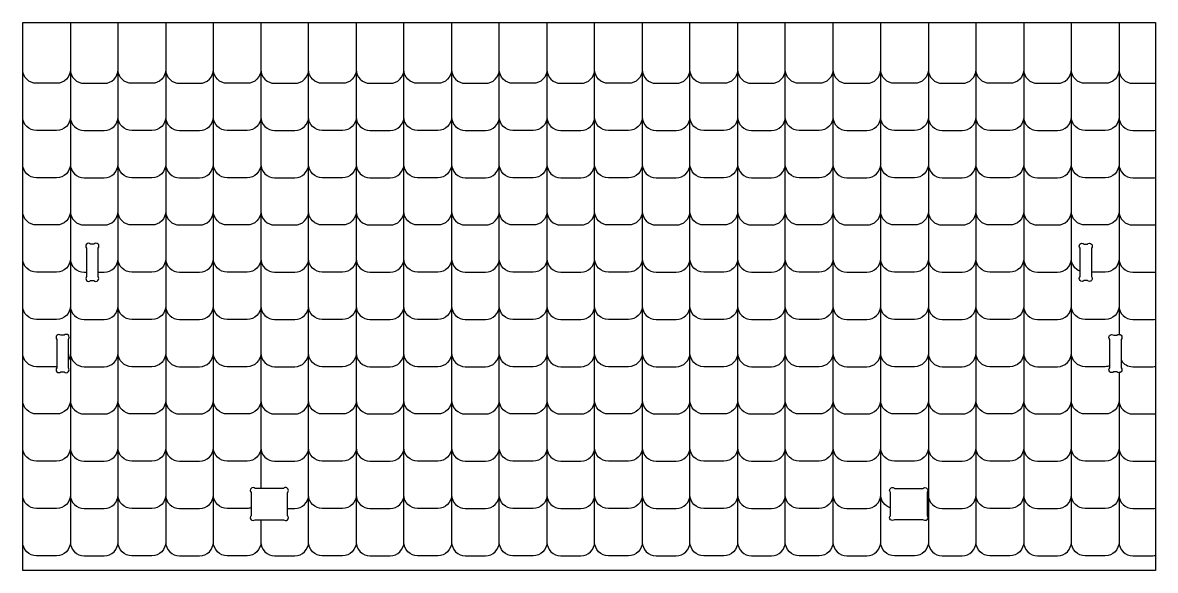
# Model space of a CAD drawing. Extents: x 766 to 5228, y 230 to 3677.
# Drawn here: x 4010 to 5201, y 3088 to 3664 of the extents above; entities that cross this region are included whole.
import ezdxf

# ---------------------------------------------------------------- set-up
doc = ezdxf.new("R2010")
doc.units = 0
doc.header["$MEASUREMENT"] = 0
doc.layers.add('LAYER1', color=18, linetype='CONTINUOUS')

msp = doc.modelspace()

# ---------------------------------------------------------------- linework, layer by layer
at = {"layer": 'LAYER1'}
msp.add_lwpolyline([(4010.3, 3088.2), (4010.3, 3664.2), (5200.7, 3664.2), (5200.7, 3088.2)], close=True, dxfattribs=at)
for points in [[(4060.4, 3664.2), (4060.4, 3118, -0.414214), (4046, 3103.6), (4024.7, 3103.6, -0.414214), (4010.3, 3118)], [(4160.6, 3118, -0.414214), (4146.2, 3103.6), (4124.9, 3103.6, -0.414214), (4110.5, 3118), (4110.5, 3664.2)], [(4160.6, 3664.2), (4160.6, 3118, 0.414214), (4175, 3103.6), (4196.3, 3103.6, 0.414214), (4210.7, 3118)], [(4260.7, 3118, -0.414214), (4246.3, 3103.6), (4225.1, 3103.6, -0.414214), (4210.7, 3118), (4210.7, 3664.2)], [(4260.7, 3141.5), (4260.7, 3118, 0.414214), (4275.1, 3103.6), (4296.4, 3103.6, 0.414214), (4310.8, 3118), (4310.8, 3664.2)], [(4360.9, 3664.2), (4360.9, 3118, 0.414214), (4375.3, 3103.6), (4396.6, 3103.6, 0.414214), (4411, 3118), (4411, 3664.2)], [(4461.1, 3664.2), (4461.1, 3118, -0.414214), (4446.7, 3103.6), (4425.4, 3103.6, -0.414214), (4411, 3118)], [(4461.1, 3118, 0.414214), (4475.5, 3103.6), (4496.8, 3103.6, 0.414214), (4511.2, 3118), (4511.2, 3664.2)], [(4561.3, 3664.2), (4561.3, 3118, 0.414214), (4575.7, 3103.6), (4597, 3103.6, 0.414214), (4611.4, 3118), (4611.4, 3664.2)], [(4661.5, 3664.2), (4661.5, 3118, 0.414214), (4675.9, 3103.6), (4697.2, 3103.6, 0.414214), (4711.6, 3118), (4711.6, 3664.2)], [(4761.7, 3664.2), (4761.7, 3118, 0.414214), (4776.1, 3103.6), (4797.4, 3103.6, 0.414214), (4811.8, 3118), (4811.8, 3664.2)], [(4861.9, 3664.2), (4861.9, 3118, 0.414214), (4876.3, 3103.6), (4897.6, 3103.6, 0.414214), (4912, 3118), (4912, 3664.2)], [(4962.1, 3664.2), (4962.1, 3118, -0.414214), (4947.7, 3103.6), (4926.4, 3103.6, -0.414214), (4912, 3118)], [(5062.3, 3664.2), (5062.3, 3118, -0.414214), (5047.9, 3103.6), (5026.6, 3103.6, -0.414214), (5012.2, 3118), (5012.2, 3664.2)], [(5062.3, 3118, 0.414214), (5076.7, 3103.6), (5098, 3103.6, 0.414214), (5112.4, 3118), (5112.4, 3664.2)], [(4060.4, 3614.8, -0.414214), (4046, 3600.4), (4024.7, 3600.4, -0.414214), (4010.3, 3614.8)], [(4060.4, 3614.8, 0.414214), (4074.8, 3600.4), (4096.1, 3600.4, 0.414214), (4110.5, 3614.8)], [(4160.6, 3614.8, -0.414214), (4146.2, 3600.4), (4124.9, 3600.4, -0.414214), (4110.5, 3614.8)], [(4160.6, 3614.8, 0.414214), (4175, 3600.4), (4196.3, 3600.4, 0.414214), (4210.7, 3614.8)], [(4260.7, 3614.8, -0.414214), (4246.3, 3600.4), (4225.1, 3600.4, -0.414214), (4210.7, 3614.8)], [(4260.7, 3614.8, 0.414214), (4275.1, 3600.4), (4296.4, 3600.4, 0.414214), (4310.8, 3614.8)], [(4360.9, 3614.8, -0.414214), (4346.5, 3600.4), (4325.2, 3600.4, -0.414214), (4310.8, 3614.8)], [(4360.9, 3614.8, 0.414214), (4375.3, 3600.4), (4396.6, 3600.4, 0.414214), (4411, 3614.8)], [(4461.1, 3614.8, -0.414214), (4446.7, 3600.4), (4425.4, 3600.4, -0.414214), (4411, 3614.8)], [(4461.1, 3614.8, 0.414214), (4475.5, 3600.4), (4496.8, 3600.4, 0.414214), (4511.2, 3614.8)], [(4561.3, 3614.8, -0.414214), (4546.9, 3600.4), (4525.6, 3600.4, -0.414214), (4511.2, 3614.8)], [(4561.3, 3614.8, 0.414214), (4575.7, 3600.4), (4597, 3600.4, 0.414214), (4611.4, 3614.8)], [(4661.5, 3614.8, -0.414214), (4647.1, 3600.4), (4625.8, 3600.4, -0.414214), (4611.4, 3614.8)], [(4661.5, 3614.8, 0.414214), (4675.9, 3600.4), (4697.2, 3600.4, 0.414214), (4711.6, 3614.8)], [(4761.7, 3614.8, -0.414214), (4747.3, 3600.4), (4726, 3600.4, -0.414214), (4711.6, 3614.8)], [(4761.7, 3614.8, 0.414214), (4776.1, 3600.4), (4797.4, 3600.4, 0.414214), (4811.8, 3614.8)], [(4861.9, 3614.8, -0.414214), (4847.5, 3600.4), (4826.2, 3600.4, -0.414214), (4811.8, 3614.8)], [(4861.9, 3614.8, 0.414214), (4876.3, 3600.4), (4897.6, 3600.4, 0.414214), (4912, 3614.8)], [(4962.1, 3614.8, -0.414214), (4947.7, 3600.4), (4926.4, 3600.4, -0.414214), (4912, 3614.8)], [(4962.1, 3614.8, 0.414214), (4976.5, 3600.4), (4997.8, 3600.4, 0.414214), (5012.2, 3614.8)], [(5062.3, 3614.8, -0.414214), (5047.9, 3600.4), (5026.6, 3600.4, -0.414214), (5012.2, 3614.8)], [(5062.3, 3614.8, 0.414214), (5076.7, 3600.4), (5098, 3600.4, 0.414214), (5112.4, 3614.8)], [(5162.5, 3614.8, -0.414214), (5148.1, 3600.4), (5126.8, 3600.4, -0.414214), (5112.4, 3614.8)], [(5162.5, 3614.8, 0.414214), (5176.9, 3600.4), (5198.2, 3600.4, 0.043988), (5200.7, 3600.7)], [(4060.4, 3565.2, -0.414214), (4046, 3550.8), (4024.7, 3550.8, -0.414214), (4010.3, 3565.2)], [(4060.4, 3565.2, 0.414214), (4074.8, 3550.8), (4096.1, 3550.8, 0.414214), (4110.5, 3565.2)], [(4160.6, 3565.2, -0.414214), (4146.2, 3550.8), (4124.9, 3550.8, -0.414214), (4110.5, 3565.2)], [(4160.6, 3565.2, 0.414214), (4175, 3550.8), (4196.3, 3550.8, 0.414214), (4210.7, 3565.2)], [(4260.7, 3565.2, -0.414214), (4246.3, 3550.8), (4225.1, 3550.8, -0.414214), (4210.7, 3565.2)], [(4260.7, 3565.2, 0.414214), (4275.1, 3550.8), (4296.4, 3550.8, 0.414214), (4310.8, 3565.2)], [(4360.9, 3565.2, -0.414214), (4346.5, 3550.8), (4325.2, 3550.8, -0.414214), (4310.8, 3565.2)], [(4360.9, 3565.2, 0.414214), (4375.3, 3550.8), (4396.6, 3550.8, 0.414214), (4411, 3565.2)], [(4461.1, 3565.2, -0.414214), (4446.7, 3550.8), (4425.4, 3550.8, -0.414214), (4411, 3565.2)], [(4461.1, 3565.2, 0.414214), (4475.5, 3550.8), (4496.8, 3550.8, 0.414214), (4511.2, 3565.2)], [(4561.3, 3565.2, -0.414214), (4546.9, 3550.8), (4525.6, 3550.8, -0.414214), (4511.2, 3565.2)], [(4561.3, 3565.2, 0.414214), (4575.7, 3550.8), (4597, 3550.8, 0.414214), (4611.4, 3565.2)], [(4661.5, 3565.2, -0.414214), (4647.1, 3550.8), (4625.8, 3550.8, -0.414214), (4611.4, 3565.2)], [(4661.5, 3565.2, 0.414214), (4675.9, 3550.8), (4697.2, 3550.8, 0.414214), (4711.6, 3565.2)], [(4761.7, 3565.2, -0.414214), (4747.3, 3550.8), (4726, 3550.8, -0.414214), (4711.6, 3565.2)], [(4761.7, 3565.2, 0.414214), (4776.1, 3550.8), (4797.4, 3550.8, 0.414214), (4811.8, 3565.2)], [(4861.9, 3565.2, -0.414214), (4847.5, 3550.8), (4826.2, 3550.8, -0.414214), (4811.8, 3565.2)], [(4861.9, 3565.2, 0.414214), (4876.3, 3550.8), (4897.6, 3550.8, 0.414214), (4912, 3565.2)], [(4962.1, 3565.2, -0.414214), (4947.7, 3550.8), (4926.4, 3550.8, -0.414214), (4912, 3565.2)], [(4962.1, 3565.2, 0.414214), (4976.5, 3550.8), (4997.8, 3550.8, 0.414214), (5012.2, 3565.2)], [(5062.3, 3565.2, -0.414214), (5047.9, 3550.8), (5026.6, 3550.8, -0.414214), (5012.2, 3565.2)], [(5062.3, 3565.2, 0.414214), (5076.7, 3550.8), (5098, 3550.8, 0.414214), (5112.4, 3565.2)], [(5162.5, 3565.2, -0.414214), (5148.1, 3550.8), (5126.8, 3550.8, -0.414214), (5112.4, 3565.2)], [(5162.5, 3565.2, 0.414214), (5176.9, 3550.8), (5198.2, 3550.8, 0.043988), (5200.7, 3551)], [(4060.4, 3515.5, -0.414214), (4046, 3501.1), (4024.7, 3501.1, -0.414214), (4010.3, 3515.5)], [(4060.4, 3515.5, 0.414214), (4074.8, 3501.1), (4096.1, 3501.1, 0.414214), (4110.5, 3515.5)], [(4160.6, 3515.5, -0.414214), (4146.2, 3501.1), (4124.9, 3501.1, -0.414214), (4110.5, 3515.5)], [(4160.6, 3515.5, 0.414214), (4175, 3501.1), (4196.3, 3501.1, 0.414214), (4210.7, 3515.5)], [(4260.7, 3515.5, -0.414214), (4246.3, 3501.1), (4225.1, 3501.1, -0.414214), (4210.7, 3515.5)], [(4260.7, 3515.5, 0.414214), (4275.1, 3501.1), (4296.4, 3501.1, 0.414214), (4310.8, 3515.5)], [(4360.9, 3515.5, -0.414214), (4346.5, 3501.1), (4325.2, 3501.1, -0.414214), (4310.8, 3515.5)], [(4360.9, 3515.5, 0.414214), (4375.3, 3501.1), (4396.6, 3501.1, 0.414214), (4411, 3515.5)], [(4461.1, 3515.5, -0.414214), (4446.7, 3501.1), (4425.4, 3501.1, -0.414214), (4411, 3515.5)], [(4461.1, 3515.5, 0.414214), (4475.5, 3501.1), (4496.8, 3501.1, 0.414214), (4511.2, 3515.5)], [(4561.3, 3515.5, -0.414214), (4546.9, 3501.1), (4525.6, 3501.1, -0.414214), (4511.2, 3515.5)], [(4561.3, 3515.5, 0.414214), (4575.7, 3501.1), (4597, 3501.1, 0.414214), (4611.4, 3515.5)], [(4661.5, 3515.5, -0.414214), (4647.1, 3501.1), (4625.8, 3501.1, -0.414214), (4611.4, 3515.5)], [(4661.5, 3515.5, 0.414214), (4675.9, 3501.1), (4697.2, 3501.1, 0.414214), (4711.6, 3515.5)], [(4761.7, 3515.5, -0.414214), (4747.3, 3501.1), (4726, 3501.1, -0.414214), (4711.6, 3515.5)], [(4761.7, 3515.5, 0.414214), (4776.1, 3501.1), (4797.4, 3501.1, 0.414214), (4811.8, 3515.5)], [(4861.9, 3515.5, -0.414214), (4847.5, 3501.1), (4826.2, 3501.1, -0.414214), (4811.8, 3515.5)], [(4861.9, 3515.5, 0.414214), (4876.3, 3501.1), (4897.6, 3501.1, 0.414214), (4912, 3515.5)], [(4962.1, 3515.5, -0.414214), (4947.7, 3501.1), (4926.4, 3501.1, -0.414214), (4912, 3515.5)], [(4962.1, 3515.5, 0.414214), (4976.5, 3501.1), (4997.8, 3501.1, 0.414214), (5012.2, 3515.5)], [(5062.3, 3515.5, -0.414214), (5047.9, 3501.1), (5026.6, 3501.1, -0.414214), (5012.2, 3515.5)], [(5062.3, 3515.5, 0.414214), (5076.7, 3501.1), (5098, 3501.1, 0.414214), (5112.4, 3515.5)], [(5162.5, 3515.5, -0.414214), (5148.1, 3501.1), (5126.8, 3501.1, -0.414214), (5112.4, 3515.5)], [(5162.5, 3515.5, 0.414214), (5176.9, 3501.1), (5198.2, 3501.1, 0.043988), (5200.7, 3501.3)], [(4060.4, 3465.8, -0.414214), (4046, 3451.4), (4024.7, 3451.4, -0.414214), (4010.3, 3465.8)], [(4060.4, 3465.8, 0.414214), (4074.8, 3451.4), (4096.1, 3451.4, 0.414214), (4110.5, 3465.8)], [(4160.6, 3465.8, -0.414214), (4146.2, 3451.4), (4124.9, 3451.4, -0.414214), (4110.5, 3465.8)], [(4160.6, 3465.8, 0.414214), (4175, 3451.4), (4196.3, 3451.4, 0.414214), (4210.7, 3465.8)], [(4260.7, 3465.8, -0.414214), (4246.3, 3451.4), (4225.1, 3451.4, -0.414214), (4210.7, 3465.8)], [(4260.7, 3465.8, 0.414214), (4275.1, 3451.4), (4296.4, 3451.4, 0.414214), (4310.8, 3465.8)], [(4360.9, 3465.8, -0.414214), (4346.5, 3451.4), (4325.2, 3451.4, -0.414214), (4310.8, 3465.8)], [(4360.9, 3465.8, 0.414214), (4375.3, 3451.4), (4396.6, 3451.4, 0.414214), (4411, 3465.8)], [(4461.1, 3465.8, -0.414214), (4446.7, 3451.4), (4425.4, 3451.4, -0.414214), (4411, 3465.8)], [(4461.1, 3465.8, 0.414214), (4475.5, 3451.4), (4496.8, 3451.4, 0.414214), (4511.2, 3465.8)], [(4561.3, 3465.8, -0.414214), (4546.9, 3451.4), (4525.6, 3451.4, -0.414214), (4511.2, 3465.8)], [(4561.3, 3465.8, 0.414214), (4575.7, 3451.4), (4597, 3451.4, 0.414214), (4611.4, 3465.8)], [(4661.5, 3465.8, -0.414214), (4647.1, 3451.4), (4625.8, 3451.4, -0.414214), (4611.4, 3465.8)], [(4661.5, 3465.8, 0.414214), (4675.9, 3451.4), (4697.2, 3451.4, 0.414214), (4711.6, 3465.8)], [(4761.7, 3465.8, -0.414214), (4747.3, 3451.4), (4726, 3451.4, -0.414214), (4711.6, 3465.8)], [(4761.7, 3465.8, 0.414214), (4776.1, 3451.4), (4797.4, 3451.4, 0.414214), (4811.8, 3465.8)], [(4861.9, 3465.8, -0.414214), (4847.5, 3451.4), (4826.2, 3451.4, -0.414214), (4811.8, 3465.8)], [(4861.9, 3465.8, 0.414214), (4876.3, 3451.4), (4897.6, 3451.4, 0.414214), (4912, 3465.8)], [(4962.1, 3465.8, -0.414214), (4947.7, 3451.4), (4926.4, 3451.4, -0.414214), (4912, 3465.8)], [(4962.1, 3465.8, 0.414214), (4976.5, 3451.4), (4997.8, 3451.4, 0.414214), (5012.2, 3465.8)], [(5062.3, 3465.8, -0.414214), (5047.9, 3451.4), (5026.6, 3451.4, -0.414214), (5012.2, 3465.8)], [(5062.3, 3465.8, 0.414214), (5076.7, 3451.4), (5098, 3451.4, 0.414214), (5112.4, 3465.8)], [(5162.5, 3465.8, -0.414214), (5148.1, 3451.4), (5126.8, 3451.4, -0.414214), (5112.4, 3465.8)], [(5162.5, 3465.8, 0.414214), (5176.9, 3451.4), (5198.2, 3451.4, 0.043988), (5200.7, 3451.6)], [(4060.4, 3416.1, -0.414214), (4046, 3401.7), (4024.7, 3401.7, -0.414214), (4010.3, 3416.1)], [(4060.4, 3416.1, 0.414214), (4074.8, 3401.7), (4077.5, 3401.7)], [(4089.5, 3401.7), (4096.1, 3401.7, 0.414214), (4110.5, 3416.1)], [(4160.6, 3416.1, -0.414214), (4146.2, 3401.7), (4124.9, 3401.7, -0.414214), (4110.5, 3416.1)], [(4160.6, 3416.1, 0.414214), (4175, 3401.7), (4196.3, 3401.7, 0.414214), (4210.7, 3416.1)], [(4260.7, 3416.1, -0.414214), (4246.3, 3401.7), (4225.1, 3401.7, -0.414214), (4210.7, 3416.1)], [(4260.7, 3416.1, 0.414214), (4275.1, 3401.7), (4296.4, 3401.7, 0.414214), (4310.8, 3416.1)], [(4360.9, 3416.1, -0.414214), (4346.5, 3401.7), (4325.2, 3401.7, -0.414214), (4310.8, 3416.1)], [(4360.9, 3416.1, 0.414214), (4375.3, 3401.7), (4396.6, 3401.7, 0.414214), (4411, 3416.1)], [(4461.1, 3416.1, -0.414214), (4446.7, 3401.7), (4425.4, 3401.7, -0.414214), (4411, 3416.1)], [(4461.1, 3416.1, 0.414214), (4475.5, 3401.7), (4496.8, 3401.7, 0.414214), (4511.2, 3416.1)], [(4561.3, 3416.1, -0.414214), (4546.9, 3401.7), (4525.6, 3401.7, -0.414214), (4511.2, 3416.1)], [(4561.3, 3416.1, 0.414214), (4575.7, 3401.7), (4597, 3401.7, 0.414214), (4611.4, 3416.1)], [(4661.5, 3416.1, -0.414214), (4647.1, 3401.7), (4625.8, 3401.7, -0.414214), (4611.4, 3416.1)], [(4661.5, 3416.1, 0.414214), (4675.9, 3401.7), (4697.2, 3401.7, 0.414214), (4711.6, 3416.1)], [(4761.7, 3416.1, -0.414214), (4747.3, 3401.7), (4726, 3401.7, -0.414214), (4711.6, 3416.1)], [(4761.7, 3416.1, 0.414214), (4776.1, 3401.7), (4797.4, 3401.7, 0.414214), (4811.8, 3416.1)], [(4861.9, 3416.1, -0.414214), (4847.5, 3401.7), (4826.2, 3401.7, -0.414214), (4811.8, 3416.1)], [(4861.9, 3416.1, 0.414214), (4876.3, 3401.7), (4897.6, 3401.7, 0.414214), (4912, 3416.1)], [(4962.1, 3416.1, -0.414214), (4947.7, 3401.7), (4926.4, 3401.7, -0.414214), (4912, 3416.1)], [(4962.1, 3416.1, 0.414214), (4976.5, 3401.7), (4997.8, 3401.7, 0.414214), (5012.2, 3416.1)], [(5062.3, 3416.1, -0.414214), (5047.9, 3401.7), (5026.6, 3401.7, -0.414214), (5012.2, 3416.1)], [(5062.3, 3416.1, 0.414214), (5076.7, 3401.7), (5098, 3401.7, 0.414214), (5112.4, 3416.1)], [(5121.5, 3402.7, -0.307847), (5112.4, 3416.1)], [(5162.5, 3416.1, -0.414214), (5148.1, 3401.7), (5133.5, 3401.7)], [(5162.5, 3416.1, 0.414214), (5176.9, 3401.7), (5198.2, 3401.7, 0.043988), (5200.7, 3401.9)], [(4060.4, 3366.4, -0.414214), (4046, 3352), (4024.7, 3352, -0.414214), (4010.3, 3366.4)], [(4060.4, 3366.4, 0.414214), (4074.8, 3352), (4096.1, 3352, 0.414214), (4110.5, 3366.4)], [(4160.6, 3366.4, -0.414214), (4146.2, 3352), (4124.9, 3352, -0.414214), (4110.5, 3366.4)], [(4160.6, 3366.4, 0.414214), (4175, 3352), (4196.3, 3352, 0.414214), (4210.7, 3366.4)], [(4260.7, 3366.4, -0.414214), (4246.3, 3352), (4225.1, 3352, -0.414214), (4210.7, 3366.4)], [(4260.7, 3366.4, 0.414214), (4275.1, 3352), (4296.4, 3352, 0.414214), (4310.8, 3366.4)], [(4360.9, 3366.4, -0.414214), (4346.5, 3352), (4325.2, 3352, -0.414214), (4310.8, 3366.4)], [(4360.9, 3366.4, 0.414214), (4375.3, 3352), (4396.6, 3352, 0.414214), (4411, 3366.4)], [(4461.1, 3366.4, -0.414214), (4446.7, 3352), (4425.4, 3352, -0.414214), (4411, 3366.4)], [(4461.1, 3366.4, 0.414214), (4475.5, 3352), (4496.8, 3352, 0.414214), (4511.2, 3366.4)], [(4561.3, 3366.4, -0.414214), (4546.9, 3352), (4525.6, 3352, -0.414214), (4511.2, 3366.4)], [(4561.3, 3366.4, 0.414214), (4575.7, 3352), (4597, 3352, 0.414214), (4611.4, 3366.4)], [(4661.5, 3366.4, -0.414214), (4647.1, 3352), (4625.8, 3352, -0.414214), (4611.4, 3366.4)], [(4661.5, 3366.4, 0.414214), (4675.9, 3352), (4697.2, 3352, 0.414214), (4711.6, 3366.4)], [(4761.7, 3366.4, -0.414214), (4747.3, 3352), (4726, 3352, -0.414214), (4711.6, 3366.4)], [(4761.7, 3366.4, 0.414214), (4776.1, 3352), (4797.4, 3352, 0.414214), (4811.8, 3366.4)], [(4861.9, 3366.4, -0.414214), (4847.5, 3352), (4826.2, 3352, -0.414214), (4811.8, 3366.4)], [(4861.9, 3366.4, 0.414214), (4876.3, 3352), (4897.6, 3352, 0.414214), (4912, 3366.4)], [(4962.1, 3366.4, -0.414214), (4947.7, 3352), (4926.4, 3352, -0.414214), (4912, 3366.4)], [(4962.1, 3366.4, 0.414214), (4976.5, 3352), (4997.8, 3352, 0.414214), (5012.2, 3366.4)], [(5062.3, 3366.4, -0.414214), (5047.9, 3352), (5026.6, 3352, -0.414214), (5012.2, 3366.4)], [(5062.3, 3366.4, 0.414214), (5076.7, 3352), (5098, 3352, 0.414214), (5112.4, 3366.4)], [(5162.5, 3366.4, -0.414214), (5148.1, 3352), (5126.8, 3352, -0.414214), (5112.4, 3366.4)], [(5162.5, 3366.4, 0.414214), (5176.9, 3352), (5198.2, 3352, 0.043988), (5200.7, 3352.3)], [(4046.3, 3302.4, -0.005295), (4046, 3302.4), (4024.7, 3302.4, -0.414214), (4010.3, 3316.8)], [(4060.4, 3316.8, -0.137402), (4058.3, 3309.3)], [(4060.4, 3316.8, 0.414214), (4074.8, 3302.4), (4096.1, 3302.4, 0.414214), (4110.5, 3316.8)], [(4160.6, 3316.8, -0.414214), (4146.2, 3302.4), (4124.9, 3302.4, -0.414214), (4110.5, 3316.8)], [(4160.6, 3316.8, 0.414214), (4175, 3302.4), (4196.3, 3302.4, 0.414214), (4210.7, 3316.8)], [(4260.7, 3316.8, -0.414214), (4246.3, 3302.4), (4225.1, 3302.4, -0.414214), (4210.7, 3316.8)], [(4260.7, 3316.8, 0.414214), (4275.1, 3302.4), (4296.4, 3302.4, 0.414214), (4310.8, 3316.8)], [(4360.9, 3316.8, -0.414214), (4346.5, 3302.4), (4325.2, 3302.4, -0.414214), (4310.8, 3316.8)], [(4360.9, 3316.8, 0.414214), (4375.3, 3302.4), (4396.6, 3302.4, 0.414214), (4411, 3316.8)], [(4461.1, 3316.8, -0.414214), (4446.7, 3302.4), (4425.4, 3302.4, -0.414214), (4411, 3316.8)], [(4461.1, 3316.8, 0.414214), (4475.5, 3302.4), (4496.8, 3302.4, 0.414214), (4511.2, 3316.8)], [(4561.3, 3316.8, -0.414214), (4546.9, 3302.4), (4525.6, 3302.4, -0.414214), (4511.2, 3316.8)], [(4561.3, 3316.8, 0.414214), (4575.7, 3302.4), (4597, 3302.4, 0.414214), (4611.4, 3316.8)], [(4661.5, 3316.8, -0.414214), (4647.1, 3302.4), (4625.8, 3302.4, -0.414214), (4611.4, 3316.8)], [(4661.5, 3316.8, 0.414214), (4675.9, 3302.4), (4697.2, 3302.4, 0.414214), (4711.6, 3316.8)], [(4761.7, 3316.8, -0.414214), (4747.3, 3302.4), (4726, 3302.4, -0.414214), (4711.6, 3316.8)], [(4761.7, 3316.8, 0.414214), (4776.1, 3302.4), (4797.4, 3302.4, 0.414214), (4811.8, 3316.8)], [(4861.9, 3316.8, -0.414214), (4847.5, 3302.4), (4826.2, 3302.4, -0.414214), (4811.8, 3316.8)], [(4861.9, 3316.8, 0.414214), (4876.3, 3302.4), (4897.6, 3302.4, 0.414214), (4912, 3316.8)], [(4962.1, 3316.8, -0.414214), (4947.7, 3302.4), (4926.4, 3302.4, -0.414214), (4912, 3316.8)], [(4962.1, 3316.8, 0.414214), (4976.5, 3302.4), (4997.8, 3302.4, 0.414214), (5012.2, 3316.8)], [(5062.3, 3316.8, -0.414214), (5047.9, 3302.4), (5026.6, 3302.4, -0.414214), (5012.2, 3316.8)], [(5062.3, 3316.8, 0.414214), (5076.7, 3302.4), (5098, 3302.4, 0.414214), (5112.4, 3316.8)], [(5152.7, 3303.1, -0.081726), (5148.1, 3302.4), (5126.8, 3302.4, -0.414214), (5112.4, 3316.8)], [(5164.7, 3309.1, 0.257711), (5176.9, 3302.4), (5198.2, 3302.4, 0.043988), (5200.7, 3302.6)], [(5162.5, 3297), (5162.5, 3118, 0.414214), (5176.9, 3103.6), (5198.2, 3103.6, 0.043988), (5200.7, 3103.9)], [(4060.4, 3267.1, -0.414214), (4046, 3252.7), (4024.7, 3252.7, -0.414214), (4010.3, 3267.1)], [(4060.4, 3267.1, 0.414214), (4074.8, 3252.7), (4096.1, 3252.7, 0.414214), (4110.5, 3267.1)], [(4160.6, 3267.1, -0.414214), (4146.2, 3252.7), (4124.9, 3252.7, -0.414214), (4110.5, 3267.1)], [(4160.6, 3267.1, 0.414214), (4175, 3252.7), (4196.3, 3252.7, 0.414214), (4210.7, 3267.1)], [(4260.7, 3267.1, -0.414214), (4246.3, 3252.7), (4225.1, 3252.7, -0.414214), (4210.7, 3267.1)], [(4260.7, 3267.1, 0.414214), (4275.1, 3252.7), (4296.4, 3252.7, 0.414214), (4310.8, 3267.1)], [(4360.9, 3267.1, -0.414214), (4346.5, 3252.7), (4325.2, 3252.7, -0.414214), (4310.8, 3267.1)], [(4360.9, 3267.1, 0.414214), (4375.3, 3252.7), (4396.6, 3252.7, 0.414214), (4411, 3267.1)], [(4461.1, 3267.1, -0.414214), (4446.7, 3252.7), (4425.4, 3252.7, -0.414214), (4411, 3267.1)], [(4461.1, 3267.1, 0.414214), (4475.5, 3252.7), (4496.8, 3252.7, 0.414214), (4511.2, 3267.1)], [(4561.3, 3267.1, -0.414214), (4546.9, 3252.7), (4525.6, 3252.7, -0.414214), (4511.2, 3267.1)], [(4561.3, 3267.1, 0.414214), (4575.7, 3252.7), (4597, 3252.7, 0.414214), (4611.4, 3267.1)], [(4661.5, 3267.1, -0.414214), (4647.1, 3252.7), (4625.8, 3252.7, -0.414214), (4611.4, 3267.1)], [(4661.5, 3267.1, 0.414214), (4675.9, 3252.7), (4697.2, 3252.7, 0.414214), (4711.6, 3267.1)], [(4761.7, 3267.1, -0.414214), (4747.3, 3252.7), (4726, 3252.7, -0.414214), (4711.6, 3267.1)], [(4761.7, 3267.1, 0.414214), (4776.1, 3252.7), (4797.4, 3252.7, 0.414214), (4811.8, 3267.1)], [(4861.9, 3267.1, -0.414214), (4847.5, 3252.7), (4826.2, 3252.7, -0.414214), (4811.8, 3267.1)], [(4861.9, 3267.1, 0.414214), (4876.3, 3252.7), (4897.6, 3252.7, 0.414214), (4912, 3267.1)], [(4962.1, 3267.1, -0.414214), (4947.7, 3252.7), (4926.4, 3252.7, -0.414214), (4912, 3267.1)], [(4962.1, 3267.1, 0.414214), (4976.5, 3252.7), (4997.8, 3252.7, 0.414214), (5012.2, 3267.1)], [(5062.3, 3267.1, -0.414214), (5047.9, 3252.7), (5026.6, 3252.7, -0.414214), (5012.2, 3267.1)], [(5062.3, 3267.1, 0.414214), (5076.7, 3252.7), (5098, 3252.7, 0.414214), (5112.4, 3267.1)], [(5162.5, 3267.1, -0.414214), (5148.1, 3252.7), (5126.8, 3252.7, -0.414214), (5112.4, 3267.1)], [(5162.5, 3267.1, 0.414214), (5176.9, 3252.7), (5198.2, 3252.7, 0.043988), (5200.7, 3252.9)], [(4060.4, 3217.4, -0.414214), (4046, 3203), (4024.7, 3203, -0.414214), (4010.3, 3217.4)], [(4060.4, 3217.4, 0.414214), (4074.8, 3203), (4096.1, 3203, 0.414214), (4110.5, 3217.4)], [(4160.6, 3217.4, -0.414214), (4146.2, 3203), (4124.9, 3203, -0.414214), (4110.5, 3217.4)], [(4160.6, 3217.4, 0.414214), (4175, 3203), (4196.3, 3203, 0.414214), (4210.7, 3217.4)], [(4260.7, 3217.4, -0.414214), (4246.3, 3203), (4225.1, 3203, -0.414214), (4210.7, 3217.4)], [(4260.7, 3217.4, 0.414214), (4275.1, 3203), (4296.4, 3203, 0.414214), (4310.8, 3217.4)], [(4360.9, 3217.4, -0.414214), (4346.5, 3203), (4325.2, 3203, -0.414214), (4310.8, 3217.4)], [(4360.9, 3217.4, 0.414214), (4375.3, 3203), (4396.6, 3203, 0.414214), (4411, 3217.4)], [(4461.1, 3217.4, -0.414214), (4446.7, 3203), (4425.4, 3203, -0.414214), (4411, 3217.4)], [(4461.1, 3217.4, 0.414214), (4475.5, 3203), (4496.8, 3203, 0.414214), (4511.2, 3217.4)], [(4561.3, 3217.4, -0.414214), (4546.9, 3203), (4525.6, 3203, -0.414214), (4511.2, 3217.4)], [(4561.3, 3217.4, 0.414214), (4575.7, 3203), (4597, 3203, 0.414214), (4611.4, 3217.4)], [(4661.5, 3217.4, -0.414214), (4647.1, 3203), (4625.8, 3203, -0.414214), (4611.4, 3217.4)], [(4661.5, 3217.4, 0.414214), (4675.9, 3203), (4697.2, 3203, 0.414214), (4711.6, 3217.4)], [(4761.7, 3217.4, -0.414214), (4747.3, 3203), (4726, 3203, -0.414214), (4711.6, 3217.4)], [(4761.7, 3217.4, 0.414214), (4776.1, 3203), (4797.4, 3203, 0.414214), (4811.8, 3217.4)], [(4861.9, 3217.4, -0.414214), (4847.5, 3203), (4826.2, 3203, -0.414214), (4811.8, 3217.4)], [(4861.9, 3217.4, 0.414214), (4876.3, 3203), (4897.6, 3203, 0.414214), (4912, 3217.4)], [(4962.1, 3217.4, -0.414214), (4947.7, 3203), (4926.4, 3203, -0.414214), (4912, 3217.4)], [(4962.1, 3217.4, 0.414214), (4976.5, 3203), (4997.8, 3203, 0.414214), (5012.2, 3217.4)], [(5062.3, 3217.4, -0.414214), (5047.9, 3203), (5026.6, 3203, -0.414214), (5012.2, 3217.4)], [(5062.3, 3217.4, 0.414214), (5076.7, 3203), (5098, 3203, 0.414214), (5112.4, 3217.4)], [(5162.5, 3217.4, -0.414214), (5148.1, 3203), (5126.8, 3203, -0.414214), (5112.4, 3217.4)], [(5162.5, 3217.4, 0.414214), (5176.9, 3203), (5198.2, 3203, 0.043988), (5200.7, 3203.2)], [(4060.4, 3167.7, -0.414214), (4046, 3153.3), (4024.7, 3153.3, -0.414214), (4010.3, 3167.7)], [(4060.4, 3167.7, 0.414214), (4074.8, 3153.3), (4096.1, 3153.3, 0.414214), (4110.5, 3167.7)], [(4160.6, 3167.7, -0.414214), (4146.2, 3153.3), (4124.9, 3153.3, -0.414214), (4110.5, 3167.7)], [(4160.6, 3167.7, 0.414214), (4175, 3153.3), (4196.3, 3153.3, 0.414214), (4210.7, 3167.7)], [(4250.3, 3153.9, -0.069122), (4246.3, 3153.3), (4225.1, 3153.3, -0.414214), (4210.7, 3167.7)], [(4288.7, 3153.3), (4296.4, 3153.3, 0.414214), (4310.8, 3167.7)], [(4360.9, 3167.7, -0.414214), (4346.5, 3153.3), (4325.2, 3153.3, -0.414214), (4310.8, 3167.7)], [(4360.9, 3167.7, 0.414214), (4375.3, 3153.3), (4396.6, 3153.3, 0.414214), (4411, 3167.7)], [(4461.1, 3167.7, -0.414214), (4446.7, 3153.3), (4425.4, 3153.3, -0.414214), (4411, 3167.7)], [(4461.1, 3167.7, 0.414214), (4475.5, 3153.3), (4496.8, 3153.3, 0.414214), (4511.2, 3167.7)], [(4561.3, 3167.7, -0.414214), (4546.9, 3153.3), (4525.6, 3153.3, -0.414214), (4511.2, 3167.7)], [(4561.3, 3167.7, 0.414214), (4575.7, 3153.3), (4597, 3153.3, 0.414214), (4611.4, 3167.7)], [(4661.5, 3167.7, -0.414214), (4647.1, 3153.3), (4625.8, 3153.3, -0.414214), (4611.4, 3167.7)], [(4661.5, 3167.7, 0.414214), (4675.9, 3153.3), (4697.2, 3153.3, 0.414214), (4711.6, 3167.7)], [(4761.7, 3167.7, -0.414214), (4747.3, 3153.3), (4726, 3153.3, -0.414214), (4711.6, 3167.7)], [(4761.7, 3167.7, 0.414214), (4776.1, 3153.3), (4797.4, 3153.3, 0.414214), (4811.8, 3167.7)], [(4861.9, 3167.7, -0.414214), (4847.5, 3153.3), (4826.2, 3153.3, -0.414214), (4811.8, 3167.7)], [(4861.9, 3167.7, 0.414214), (4876.3, 3153.3), (4897.6, 3153.3, 0.414214), (4912, 3167.7)], [(4922.3, 3153.9, -0.331751), (4912, 3167.7)], [(4962.1, 3167.7, -0.111847), (4960.7, 3161.5)], [(4962.1, 3167.7, 0.414214), (4976.5, 3153.3), (4997.8, 3153.3, 0.414214), (5012.2, 3167.7)], [(5062.3, 3167.7, -0.414214), (5047.9, 3153.3), (5026.6, 3153.3, -0.414214), (5012.2, 3167.7)], [(5062.3, 3167.7, 0.414214), (5076.7, 3153.3), (5098, 3153.3, 0.414214), (5112.4, 3167.7)], [(5162.5, 3167.7, -0.414214), (5148.1, 3153.3), (5126.8, 3153.3, -0.414214), (5112.4, 3167.7)], [(5162.5, 3167.7, 0.414214), (5176.9, 3153.3), (5198.2, 3153.3, 0.043988), (5200.7, 3153.5)], [(4060.4, 3118, 0.414214), (4074.8, 3103.6), (4096.1, 3103.6, 0.414214), (4110.5, 3118)], [(4360.9, 3118, -0.414214), (4346.5, 3103.6), (4325.2, 3103.6, -0.414214), (4310.8, 3118)], [(4561.3, 3118, -0.414214), (4546.9, 3103.6), (4525.6, 3103.6, -0.414214), (4511.2, 3118)], [(4661.5, 3118, -0.414214), (4647.1, 3103.6), (4625.8, 3103.6, -0.414214), (4611.4, 3118)], [(4761.7, 3118, -0.414214), (4747.3, 3103.6), (4726, 3103.6, -0.414214), (4711.6, 3118)], [(4861.9, 3118, -0.414214), (4847.5, 3103.6), (4826.2, 3103.6, -0.414214), (4811.8, 3118)], [(4962.1, 3118, 0.414214), (4976.5, 3103.6), (4997.8, 3103.6, 0.414214), (5012.2, 3118)], [(5162.5, 3118, -0.414214), (5148.1, 3103.6), (5126.8, 3103.6, -0.414214), (5112.4, 3118)]]:
    msp.add_lwpolyline(points, format="xyb", dxfattribs=at)
for points in [[(4260.7, 3664.2), (4260.7, 3174.4)], [(5162.5, 3664.2), (5162.5, 3335.4)]]:
    msp.add_lwpolyline(points, dxfattribs=at)
for points in [[(4077.5, 3427.1), (4077.5, 3397.2, 1), (4081.7, 3393), (4085.2, 3393, 1), (4089.5, 3397.2), (4089.5, 3427.1, 1), (4085.2, 3431.4), (4081.7, 3431.4, 1)], [(5133.5, 3427.1), (5133.5, 3397.2, -1), (5129.2, 3393), (5125.7, 3393, -1), (5121.5, 3397.2), (5121.5, 3427.1, -1), (5125.7, 3431.4), (5129.2, 3431.4, -1)], [(4046.3, 3331.1), (4046.3, 3301.2, 1), (4050.5, 3297), (4054, 3297, 1), (4058.3, 3301.2), (4058.3, 3331.1, 1), (4054, 3335.4), (4050.5, 3335.4, 1)], [(5164.7, 3331.1), (5164.7, 3301.2, -1), (5160.4, 3297), (5156.9, 3297, -1), (5152.7, 3301.2), (5152.7, 3331.1, -1), (5156.9, 3335.4), (5160.4, 3335.4, -1)], [(4254.5, 3141.5), (4284.4, 3141.5, 1), (4288.7, 3145.7), (4288.7, 3170.2, 1), (4284.4, 3174.4), (4254.5, 3174.4, 1), (4250.3, 3170.2), (4250.3, 3145.7, 1)], [(4926.5, 3174.4), (4956.4, 3174.4, -1), (4960.7, 3170.2), (4960.7, 3145.7, -1), (4956.4, 3141.5), (4926.5, 3141.5, -1), (4922.3, 3145.7), (4922.3, 3170.2, -1)]]:
    msp.add_lwpolyline(points, format="xyb", close=True, dxfattribs=at)

doc.saveas('drawing.dxf')
